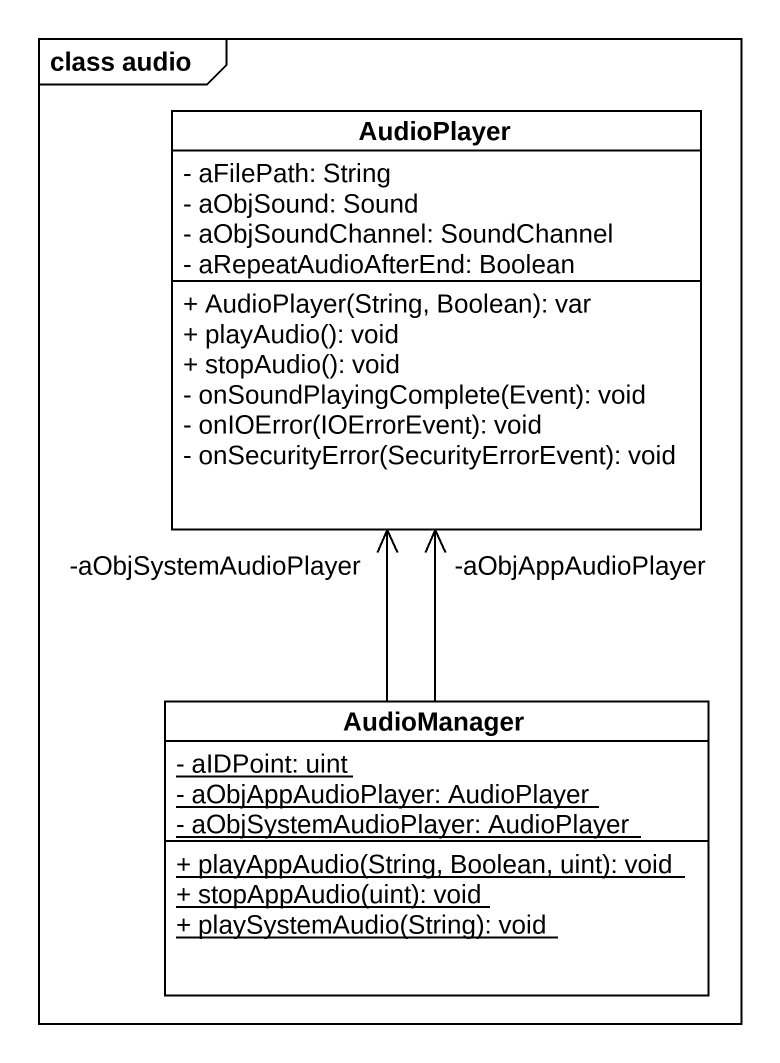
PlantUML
@startuml
mainframe class audio
hide circle
hide empty members
skinparam classAttributeIconSize 0
class AudioPlayer {
  - aFilePath: String
  - aObjSound: Sound
  - aObjSoundChannel: SoundChannel
  - aRepeatAudioAfterEnd: Boolean
  + AudioPlayer(String, Boolean): var
  + playAudio(): void
  + stopAudio(): void
  - onSoundPlayingComplete(Event): void
  - onIOError(IOErrorEvent): void
  - onSecurityError(SecurityErrorEvent): void
}
class AudioManager {
  {static} - aIDPoint: uint
  {static} - aObjAppAudioPlayer: AudioPlayer
  {static} - aObjSystemAudioPlayer: AudioPlayer
  {static} + playAppAudio(String, Boolean, uint): void
  {static} + stopAppAudio(uint): void
  {static} + playSystemAudio(String): void
}
AudioManager -up-> "-aObjAppAudioPlayer" AudioPlayer
AudioManager -up-> "-aObjSystemAudioPlayer" AudioPlayer
@enduml
